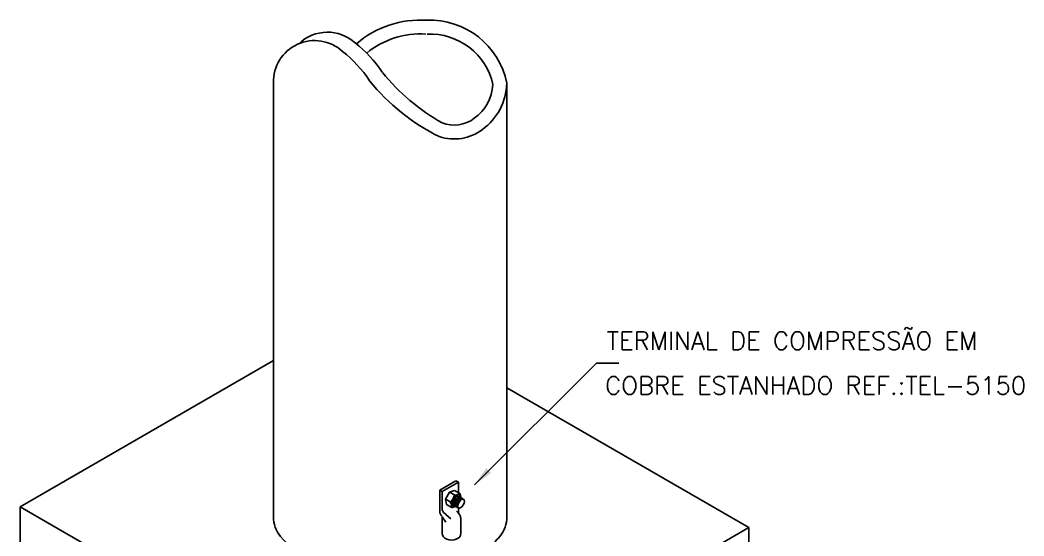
# Model space of a CAD drawing. Header units: millimetres. Extents: x -5200.2 to -5184.5, y -4688.8 to -4655.3.
# Drawn here: x -5200.12 to -5188.88, y -4677.79 to -4672.02 of the extents above; entities that cross this region are included whole.
import ezdxf

# ---------------------------------------------------------------- set-up
doc = ezdxf.new("R2010")
doc.units = ezdxf.units.MM
doc.header["$LTSCALE"] = 10
doc.layers.add('Termotécnica', color=7, linetype='Continuous')
doc.styles.add('r80', font='romans.shx')

msp = doc.modelspace()

# ---------------------------------------------------------------- linework, layer by layer
at = {"layer": 'Termotécnica', "color": 2}
for p, q in [((-5197.285, -4677.579), (-5197.285, -4672.724)), ((-5194.671, -4677.579), (-5194.671, -4672.724)), ((-5200.121, -4677.467), (-5197.285, -4675.83)), ((-5195.034, -4677.222), (-5193.666, -4675.86)), ((-5191.962, -4677.701), (-5194.671, -4676.137)), ((-5195.258, -4677.285), (-5195.314, -4677.304)), ((-5195.198, -4677.319), (-5195.258, -4677.285)), ((-5195.359, -4677.382), (-5195.314, -4677.304)), ((-5195.348, -4677.441), (-5195.359, -4677.382)), ((-5195.304, -4677.414), (-5195.359, -4677.382)), ((-5195.259, -4677.336), (-5195.314, -4677.304)), ((-5195.213, -4677.347), (-5195.215, -4677.359)), ((-5195.198, -4677.354), (-5195.2, -4677.368)), ((-5195.187, -4677.361), (-5195.194, -4677.325)), ((-5195.183, -4677.363), (-5195.185, -4677.376)), ((-5195.168, -4677.372), (-5195.17, -4677.382)), ((-5200.121, -4677.467), (-5200.121, -4678.227)), ((-5195.839, -4679.94), (-5200.121, -4677.467)), ((-5195.289, -4677.476), (-5195.348, -4677.441)), ((-5195.241, -4677.462), (-5195.281, -4677.476)), ((-5195.276, -4677.443), (-5195.27, -4677.439)), ((-5195.268, -4677.455), (-5195.255, -4677.448)), ((-5195.253, -4677.464), (-5195.24, -4677.456)), ((-5195.239, -4677.472), (-5195.225, -4677.465)), ((-5195.224, -4677.481), (-5195.217, -4677.477)), ((-5195.395, -4677.768), (-5195.395, -4677.585)), ((-5195.185, -4677.768), (-5195.185, -4677.604)), ((-5194.104, -4678.938), (-5191.962, -4677.701)), ((-5191.962, -4677.701), (-5191.962, -4678.462))]:
    msp.add_line(p, q, dxfattribs=at)
at = {"layer": 'Termotécnica', "color": 2, "ltscale": 1.6}
for p, q in [((-5193.666, -4675.86), (-5193.416, -4675.86)), ((-5195.423, -4677.282), (-5195.241, -4677.177)), ((-5195.395, -4677.298), (-5195.423, -4677.282)), ((-5195.423, -4677.282), (-5195.423, -4677.519)), ((-5195.395, -4677.298), (-5195.213, -4677.194)), ((-5195.213, -4677.194), (-5195.241, -4677.177)), ((-5195.213, -4677.31), (-5195.213, -4677.194)), ((-5195.395, -4677.298), (-5195.395, -4677.503)), ((-5195.213, -4677.541), (-5195.213, -4677.481)), ((-5195.396, -4677.579), (-5195.355, -4677.64)), ((-5195.353, -4677.553), (-5195.298, -4677.602))]:
    msp.add_line(p, q, dxfattribs=at)
at = {"layer": 'Termotécnica', "color": 3}
msp.add_line((-5195.184, -4677.376), (-5195.184, -4677.373), dxfattribs=at)
at = {"layer": 'Termotécnica', "color": 2}
for points in [[(-5197.285, -4677.579, 0.174705), (-5197.205, -4677.8, 0.104203), (-5196.902, -4678.041, 0.064948), (-5196.507, -4678.178, 0.051099), (-5195.978, -4678.232, 0.051099), (-5195.45, -4678.178, 0.02972), (-5195.264, -4678.128)], [(-5194.885, -4677.932, 0.050376), (-5194.751, -4677.8, 0.174705), (-5194.671, -4677.579, 0.174705)]]:
    msp.add_lwpolyline(points, format="xyb", dxfattribs=at)
for centre, radius, start, end in [((-5195.64, -4673.115), 1.097, 86.2551, 130.7436), ((-5195.532, -4672.898), 0.878, 11.2991, 92.5582), ((-5196.68, -4672.616), 0.462, 47.444, 134.1496), ((-5195.64, -4673.115), 0.942, 86.2551, 129.5177), ((-5195.532, -4672.898), 0.723, 12.6779, 92.5582), ((-5196.823, -4672.71), 0.462, 47.444, 181.6679), ((-5197.213, -4673.357), 1.373, 33.3368, 52.0072), ((-5197.356, -4673.452), 1.373, 33.3368, 52.0072), ((-5194.245, -4671.127), 2.344, 219.0793, 240.6002), ((-5194.389, -4671.222), 2.344, 219.0793, 243.675), ((-5195.324, -4672.712), 0.497, 305.2868, 356.8325), ((-5195.324, -4672.712), 0.652, 305.584, 358.7605), ((-5195.261, -4672.829), 0.366, 248.3593, 307.8401), ((-5195.261, -4672.829), 0.521, 251.3016, 307.4523), ((-5195.378, -4677.319), 0.121, 307.9969, 352.0248), ((-5195.251, -4677.267), 0.0699, 263.8108, 314.501), ((-5195.203, -4677.327), 0.00905, 10.8846, 60), ((-5195.361, -4677.456), 0.0701, 345.5818, 36.1065), ((-5195.284, -4677.468), 0.00905, 240, 289.1165), ((-5195.312, -4677.622), 0.128, 8.2416, 53.8328)]:
    msp.add_arc(centre, radius, start, end, dxfattribs=at)
at = {"layer": 'Termotécnica', "color": 2, "ltscale": 1.6}
for centre, start, end in [((-5195.313, -4677.477), 197.037, 242.1272), ((-5195.337, -4677.516), 181.9565, 227.0468)]:
    msp.add_arc(centre, 0.0857, start, end, dxfattribs=at)
at = {"layer": 'Termotécnica', "color": 2}
for major_axis, start_param, end_param in [((-0.0393, -0.0681), -3.871922, 0.848217), ((-0.0295, -0.0511), 2.861531, 6.228609)]:
    msp.add_ellipse((-5195.24, -4677.399), major_axis=major_axis, ratio=0.500279, start_param=start_param, end_param=end_param, dxfattribs=at)
at = {"layer": 'Termotécnica', "color": 1}
for centre, major_axis, ratio, start_param, end_param in [((-5195.248, -4677.396), (-0.0352, -0.0508), 0.279135, 3.653434, 5.169979), ((-5195.233, -4677.405), (-0.0353, -0.0508), 0.281547, 3.158868, 6.283185), ((-5195.218, -4677.413), (-0.0353, -0.0508), 0.281547, 3.158868, 6.283185), ((-5195.203, -4677.422), (-0.0353, -0.0508), 0.281547, 3.158868, 6.283185), ((-5195.188, -4677.431), (0.0352, 0.0508), 0.279135, 2.20721, 3.141593)]:
    msp.add_ellipse(centre, major_axis=major_axis, ratio=ratio, start_param=start_param, end_param=end_param, dxfattribs=at)
at = {"layer": 'Termotécnica', "color": 2}
msp.add_ellipse((-5195.184, -4677.433), major_axis=(-0.0284, -0.0491), ratio=0.500279, dxfattribs=at)
at = {"layer": 'Termotécnica', "color": 2, "linetype": 'Continuous'}
msp.add_ellipse((-5195.29, -4677.768), major_axis=(-0.105, 0), ratio=0.708671, start_param=0, end_param=3.141593, dxfattribs=at)
at = {"layer": 'Termotécnica', "color": 2}
msp.add_solid([(-5194.902, -4677.036), (-5194.848, -4677.089), (-5195.034, -4677.222)], dxfattribs=at)

# ---------------------------------------------------------------- texts
at = {"layer": 'Termotécnica', "color": 2, "ltscale": 1.6, "style": 'r80'}
for s, p in [('TERMINAL DE COMPRESSÃO EM', (-5193.552, -4675.709)), ('COBRE ESTANHADO REF.:TEL-5150', (-5193.571, -4676.211))]:
    msp.add_text(s, height=0.2, dxfattribs=at).set_placement(p)

doc.saveas('drawing.dxf')
